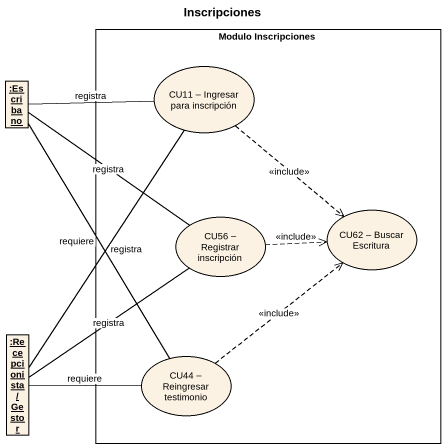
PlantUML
@startuml
title Inscripciones
allowmixing
hide circle
hide empty members
rectangle "Modulo Inscripciones" as Modulo_Inscripciones {
  usecase "CU11 – Ingresar para inscripción" as CU11_Ingresar_para
  usecase "CU62 – Buscar Escritura" as CU62_Buscar_Escritura
  usecase "CU56 – Registrar inscripción" as CU56_Registrar_inscripción
  usecase "CU44 – Reingresar testimonio" as CU44_Reingresar_testimonio
}
object ":Escribano" as Escribano
object ":Recepcionista / Gestor" as Recepcionista_Gestor
Escribano -right- CU11_Ingresar_para : registra
Escribano -- CU56_Registrar_inscripción : registra
Escribano -- CU44_Reingresar_testimonio : requiere
CU11_Ingresar_para ..> CU62_Buscar_Escritura : <<include>>
CU56_Registrar_inscripción .right.> CU62_Buscar_Escritura : <<include>>
Recepcionista_Gestor -up- CU11_Ingresar_para : registra
Recepcionista_Gestor -up- CU56_Registrar_inscripción : registra
Recepcionista_Gestor -right- CU44_Reingresar_testimonio : requiere
CU44_Reingresar_testimonio .up.> CU62_Buscar_Escritura : <<include>>
@enduml
